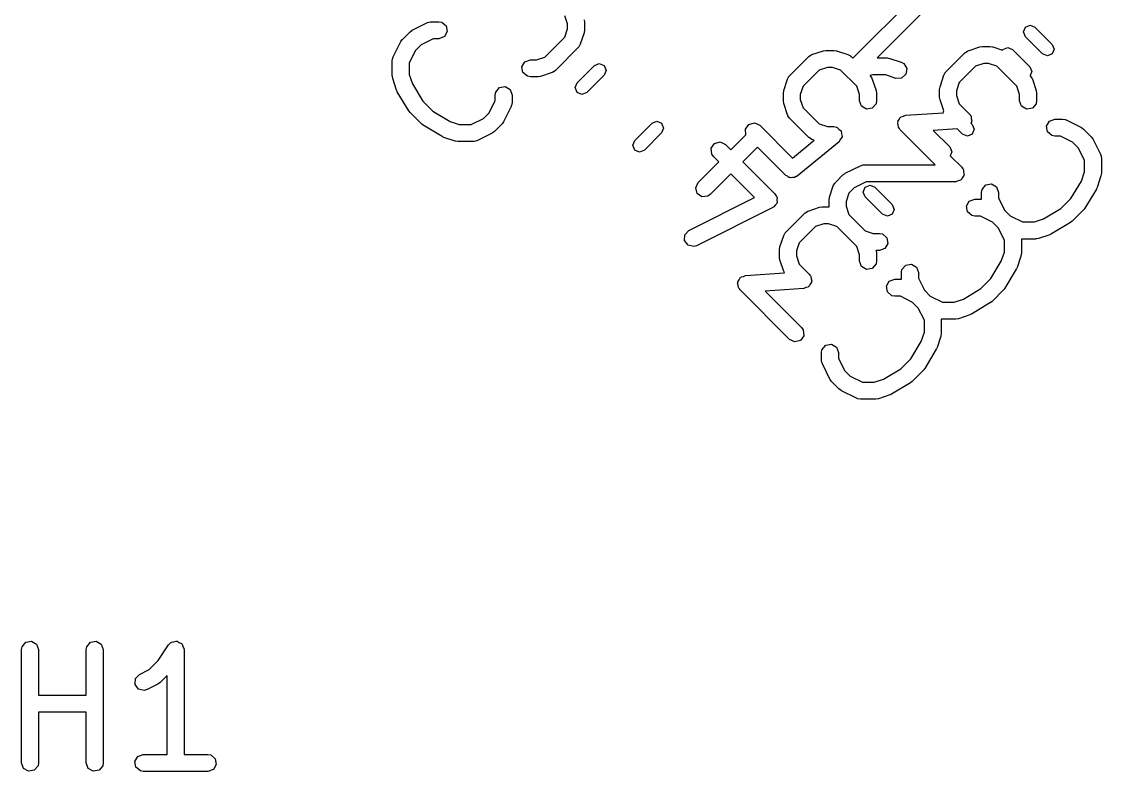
# Model space of a CAD drawing. Extents: x 0.8 to 14.9, y -4.7 to -0.5.
# Drawn here: x 0.8332 to 1.2088, y -4.1369 to -3.8763 of the extents above; entities that cross this region are included whole.
import ezdxf

# ---------------------------------------------------------------- set-up
doc = ezdxf.new("R2010")
doc.units = 0
doc.header["$MEASUREMENT"] = 0
doc.layers.add('BLACK', color=7, linetype='CONTINUOUS')

msp = doc.modelspace()

# ---------------------------------------------------------------- linework, layer by layer
at = {"layer": 'BLACK', "linetype": 'CONTINUOUS'}
for p, q in [((1.1223, -3.88907), (1.14596, -3.86541)), ((1.15014, -3.86959), (1.13075, -3.88897)), ((1.0231, -3.87713), (1.02215, -3.87427)), ((1.02886, -3.87572), (1.02899, -3.87659)), ((0.968292, -3.87987), (0.969015, -3.87936)), ((0.969015, -3.87936), (0.969059, -3.87931)), ((0.969059, -3.87931), (0.974362, -3.87666)), ((0.974362, -3.87666), (0.975345, -3.87637)), ((0.975345, -3.87637), (0.975516, -3.87641)), ((0.975516, -3.87641), (0.975682, -3.87635)), ((0.975682, -3.87635), (0.978334, -3.87635)), ((0.978334, -3.87635), (0.979343, -3.87653)), ((0.979343, -3.87653), (0.980891, -3.87783)), ((0.980891, -3.87783), (0.981241, -3.87982)), ((1.02215, -3.88168), (1.0231, -3.87882)), ((1.0231, -3.87882), (1.0231, -3.87713)), ((1.02901, -3.8793), (1.02886, -3.88017)), ((1.02899, -3.87659), (1.02901, -3.87665)), ((1.02901, -3.87665), (1.02901, -3.8793)), ((1.18163, -3.87991), (1.18232, -3.87824)), ((1.18232, -3.87824), (1.18399, -3.87754)), ((1.18399, -3.87754), (1.18566, -3.87824)), ((1.18566, -3.87824), (1.19166, -3.88424)), ((0.962436, -3.88859), (0.965087, -3.88328)), ((0.965087, -3.88328), (0.965613, -3.88258)), ((0.965613, -3.88258), (0.96564, -3.88252)), ((0.96564, -3.88252), (0.968292, -3.87987)), ((0.976379, -3.88226), (0.972129, -3.88438)), ((0.978334, -3.88226), (0.976379, -3.88226)), ((0.980232, -3.88156), (0.978334, -3.88226)), ((0.981241, -3.87982), (0.980232, -3.88156)), ((1.01518, -3.88865), (1.02215, -3.88168)), ((1.02886, -3.88024), (1.02753, -3.88421)), ((1.02886, -3.88017), (1.02886, -3.88024)), ((1.18232, -3.88158), (1.18163, -3.87991)), ((1.18832, -3.88758), (1.18232, -3.88158)), ((0.970155, -3.88635), (0.96803, -3.89061)), ((0.972129, -3.88438), (0.970155, -3.88635)), ((1.02682, -3.88537), (1.01887, -3.89332)), ((1.02689, -3.88521), (1.02682, -3.88537)), ((1.02704, -3.88512), (1.02689, -3.88521)), ((1.02753, -3.88421), (1.02704, -3.88512)), ((1.10811, -3.8878), (1.11209, -3.88647)), ((1.11209, -3.88647), (1.11296, -3.88634)), ((1.11296, -3.88634), (1.11302, -3.88632)), ((1.11302, -3.88632), (1.11567, -3.88632)), ((1.11567, -3.88632), (1.11654, -3.88647)), ((1.11654, -3.88647), (1.11661, -3.88647)), ((1.11661, -3.88647), (1.12058, -3.8878)), ((1.15468, -3.89381), (1.16131, -3.88718)), ((1.16131, -3.88718), (1.16215, -3.8866)), ((1.16215, -3.8866), (1.16232, -3.88658)), ((1.16232, -3.88658), (1.16246, -3.88647)), ((1.16246, -3.88647), (1.16644, -3.88515)), ((1.16644, -3.88515), (1.16731, -3.88502)), ((1.16731, -3.88502), (1.16737, -3.88499)), ((1.16737, -3.88499), (1.17002, -3.88499)), ((1.17002, -3.88499), (1.17089, -3.88515)), ((1.17089, -3.88515), (1.17096, -3.88515)), ((1.17096, -3.88515), (1.17441, -3.8863)), ((1.17441, -3.8863), (1.17453, -3.88603)), ((1.17453, -3.88603), (1.1762, -3.88534)), ((1.1762, -3.88534), (1.17787, -3.88603)), ((1.17787, -3.88603), (1.18387, -3.89204)), ((1.19166, -3.88424), (1.19236, -3.88591)), ((1.19236, -3.88591), (1.19166, -3.88758)), ((0.962124, -3.88991), (0.962302, -3.8889)), ((0.962124, -3.89521), (0.962124, -3.88991)), ((0.962302, -3.8889), (0.962416, -3.88876)), ((0.962416, -3.88876), (0.962436, -3.88859)), ((0.96803, -3.89061), (0.96803, -3.89473)), ((1.00724, -3.89205), (1.00825, -3.8903)), ((1.00825, -3.8903), (1.01015, -3.88961)), ((1.01015, -3.88961), (1.01232, -3.88961)), ((1.01232, -3.88961), (1.01518, -3.88865)), ((1.03243, -3.8916), (1.0341, -3.89091)), ((1.0341, -3.89091), (1.03577, -3.8916)), ((1.10033, -3.89514), (1.10696, -3.88851)), ((1.10696, -3.88851), (1.1078, -3.88792)), ((1.1078, -3.88792), (1.10797, -3.88791)), ((1.10797, -3.88791), (1.10811, -3.8878)), ((1.12058, -3.8878), (1.12148, -3.88828)), ((1.12148, -3.88828), (1.12158, -3.88843)), ((1.12158, -3.88843), (1.12174, -3.88851)), ((1.12174, -3.88851), (1.1223, -3.88907)), ((1.13075, -3.88897), (1.13423, -3.88897)), ((1.13423, -3.88897), (1.1351, -3.88912)), ((1.1351, -3.88912), (1.13516, -3.88912)), ((1.13516, -3.88912), (1.13914, -3.89045)), ((1.13914, -3.89045), (1.14004, -3.89094)), ((1.14004, -3.89094), (1.1411, -3.89266)), ((1.16785, -3.8909), (1.16499, -3.89185)), ((1.16954, -3.8909), (1.16785, -3.8909)), ((1.17241, -3.89185), (1.16954, -3.8909)), ((1.18999, -3.88827), (1.18832, -3.88758)), ((1.19166, -3.88758), (1.18999, -3.88827)), ((0.96803, -3.89473), (0.969101, -3.89795)), ((1.00759, -3.89404), (1.00724, -3.89205)), ((1.00914, -3.89533), (1.00759, -3.89404)), ((1.01771, -3.89403), (1.01373, -3.89536)), ((1.01785, -3.89393), (1.01771, -3.89403)), ((1.01803, -3.89391), (1.01785, -3.89393)), ((1.01887, -3.89332), (1.01803, -3.89391)), ((1.02642, -3.8976), (1.03243, -3.8916)), ((1.03577, -3.8916), (1.03646, -3.89327)), ((1.03646, -3.89327), (1.03577, -3.89494)), ((1.11064, -3.89318), (1.105, -3.89882)), ((1.1135, -3.89222), (1.11064, -3.89318)), ((1.11519, -3.89222), (1.1135, -3.89222)), ((1.11805, -3.89318), (1.11519, -3.89222)), ((1.1237, -3.89882), (1.11805, -3.89318)), ((1.1408, -3.89465), (1.13929, -3.89599)), ((1.1411, -3.89266), (1.1408, -3.89465)), ((1.15397, -3.89497), (1.15445, -3.89406)), ((1.15445, -3.89406), (1.1546, -3.89397)), ((1.1546, -3.89397), (1.15468, -3.89381)), ((1.16499, -3.89185), (1.15935, -3.8975)), ((1.17937, -3.89882), (1.17241, -3.89185)), ((1.18387, -3.89204), (1.18456, -3.89371)), ((1.18456, -3.89371), (1.18399, -3.89509)), ((0.962146, -3.89527), (0.962124, -3.89521)), ((0.962276, -3.89614), (0.962146, -3.89527)), ((0.963601, -3.90012), (0.962276, -3.89614)), ((0.969101, -3.89795), (0.972725, -3.90399)), ((1.01015, -3.89551), (1.00914, -3.89533)), ((1.0128, -3.89551), (1.01015, -3.89551)), ((1.01286, -3.89549), (1.0128, -3.89551)), ((1.01373, -3.89536), (1.01286, -3.89549)), ((1.02573, -3.89927), (1.02642, -3.8976)), ((1.03577, -3.89494), (1.02976, -3.90094)), ((1.09829, -3.90027), (1.09961, -3.89629)), ((1.09961, -3.89629), (1.1001, -3.89539)), ((1.1001, -3.89539), (1.10025, -3.8953)), ((1.10025, -3.8953), (1.10033, -3.89514)), ((1.12922, -3.89488), (1.12829, -3.89506)), ((1.12829, -3.89506), (1.12836, -3.89514)), ((1.12836, -3.89514), (1.12895, -3.89598)), ((1.12895, -3.89598), (1.12897, -3.89615)), ((1.12897, -3.89615), (1.12908, -3.89629)), ((1.12908, -3.89629), (1.1304, -3.90027)), ((1.13375, -3.89488), (1.12922, -3.89488)), ((1.13727, -3.89605), (1.13375, -3.89488)), ((1.13929, -3.89599), (1.13727, -3.89605)), ((1.15264, -3.89894), (1.15397, -3.89497)), ((1.15935, -3.8975), (1.15839, -3.90036)), ((1.18399, -3.89509), (1.18404, -3.89514)), ((1.18404, -3.89514), (1.18463, -3.89598)), ((1.18463, -3.89598), (1.18465, -3.89615)), ((1.18465, -3.89615), (1.18476, -3.89629)), ((1.18476, -3.89629), (1.18608, -3.90027)), ((0.963688, -3.90023), (0.963601, -3.90012)), ((0.963871, -3.90071), (0.963688, -3.90023)), ((0.967848, -3.90734), (0.963871, -3.90071)), ((0.997917, -3.90184), (0.998095, -3.90083)), ((0.997917, -3.90379), (0.997917, -3.90184)), ((0.998095, -3.90083), (0.999393, -3.89928)), ((0.999393, -3.89928), (1.00138, -3.89893)), ((1.00138, -3.89893), (1.00313, -3.89994)), ((1.00313, -3.89994), (1.00382, -3.90184)), ((1.00382, -3.90184), (1.00382, -3.90449)), ((1.02642, -3.90094), (1.02573, -3.89927)), ((1.02809, -3.90164), (1.02642, -3.90094)), ((1.02976, -3.90094), (1.02809, -3.90164)), ((1.09814, -3.9012), (1.09829, -3.90033)), ((1.09814, -3.90385), (1.09814, -3.9012)), ((1.09829, -3.90033), (1.09829, -3.90027)), ((1.105, -3.89882), (1.10404, -3.90168)), ((1.10404, -3.90168), (1.10404, -3.90337)), ((1.12465, -3.90168), (1.1237, -3.89882)), ((1.12465, -3.90385), (1.12465, -3.90168)), ((1.1304, -3.90027), (1.13053, -3.90114)), ((1.13053, -3.90114), (1.13056, -3.9012)), ((1.13056, -3.9012), (1.13056, -3.90385)), ((1.15249, -3.89988), (1.15264, -3.89901)), ((1.15249, -3.90253), (1.15249, -3.89988)), ((1.15264, -3.89901), (1.15264, -3.89894)), ((1.15839, -3.90036), (1.15839, -3.90205)), ((1.15839, -3.90205), (1.15935, -3.90491)), ((1.18033, -3.90168), (1.17937, -3.89882)), ((1.18033, -3.90385), (1.18033, -3.90168)), ((1.18608, -3.90027), (1.18621, -3.90114)), ((1.18621, -3.90114), (1.18623, -3.9012)), ((1.18623, -3.9012), (1.18623, -3.90385)), ((0.972725, -3.90399), (0.976187, -3.90745)), ((0.995792, -3.90804), (0.997917, -3.90379)), ((1.00351, -3.90581), (1.00086, -3.91111)), ((1.00353, -3.90564), (1.00351, -3.90581)), ((1.00364, -3.9055), (1.00353, -3.90564)), ((1.00382, -3.90449), (1.00364, -3.9055)), ((1.09816, -3.90391), (1.09814, -3.90385)), ((1.09829, -3.90479), (1.09816, -3.90391)), ((1.09961, -3.90876), (1.09829, -3.90479)), ((1.10404, -3.90337), (1.105, -3.90624)), ((1.12534, -3.90575), (1.12465, -3.90385)), ((1.12709, -3.90676), (1.12534, -3.90575)), ((1.13038, -3.90486), (1.12908, -3.90641)), ((1.13056, -3.90385), (1.13038, -3.90486)), ((1.15251, -3.90259), (1.15249, -3.90253)), ((1.15264, -3.90346), (1.15251, -3.90259)), ((1.15394, -3.90737), (1.15264, -3.90346)), ((1.15935, -3.90491), (1.16283, -3.90839)), ((1.18102, -3.90575), (1.18033, -3.90385)), ((1.18277, -3.90676), (1.18102, -3.90575)), ((1.18606, -3.90486), (1.18476, -3.90641)), ((1.18623, -3.90385), (1.18606, -3.90486)), ((0.967954, -3.90742), (0.967848, -3.90734)), ((0.968292, -3.9079), (0.967954, -3.90742)), ((0.972269, -3.91188), (0.968292, -3.9079)), ((0.976187, -3.90745), (0.982226, -3.91107)), ((0.993818, -3.91002), (0.995792, -3.90804)), ((1.09972, -3.9089), (1.09961, -3.90876)), ((1.09974, -3.90908), (1.09972, -3.9089)), ((1.10033, -3.90992), (1.09974, -3.90908)), ((1.105, -3.90624), (1.11064, -3.91188)), ((1.12908, -3.90641), (1.12709, -3.90676)), ((1.13846, -3.91039), (1.13882, -3.90968)), ((1.13882, -3.90968), (1.13903, -3.90958)), ((1.13903, -3.90958), (1.13917, -3.90939)), ((1.13917, -3.90939), (1.13994, -3.90918)), ((1.13994, -3.90918), (1.14066, -3.90886)), ((1.14066, -3.90886), (1.15389, -3.90798)), ((1.15379, -3.90775), (1.15394, -3.90737)), ((1.15389, -3.90798), (1.15379, -3.90775)), ((1.16283, -3.90839), (1.16309, -3.90876)), ((1.16309, -3.90876), (1.1632, -3.90884)), ((1.1632, -3.90884), (1.16323, -3.90896)), ((1.16323, -3.90896), (1.16342, -3.90923)), ((1.16342, -3.90923), (1.16349, -3.91003)), ((1.18476, -3.90641), (1.18277, -3.90676)), ((0.972392, -3.91194), (0.972269, -3.91188)), ((0.972837, -3.91232), (0.972392, -3.91194)), ((0.979466, -3.9163), (0.972837, -3.91232)), ((0.982226, -3.91107), (0.985441, -3.91214)), ((0.985441, -3.91214), (0.989567, -3.91214)), ((0.989567, -3.91214), (0.993818, -3.91002)), ((1.00031, -3.91188), (0.997655, -3.91453)), ((1.00033, -3.91182), (1.00031, -3.91188)), ((1.00086, -3.91111), (1.00033, -3.91182)), ((1.04647, -3.91765), (1.05247, -3.91164)), ((1.05247, -3.91164), (1.05414, -3.91095)), ((1.05414, -3.91095), (1.05581, -3.91164)), ((1.05581, -3.91164), (1.0565, -3.91331)), ((1.0565, -3.91331), (1.05581, -3.91498)), ((1.08498, -3.9137), (1.08614, -3.91204)), ((1.08614, -3.91204), (1.08809, -3.91152)), ((1.08809, -3.91152), (1.08992, -3.91237)), ((1.08992, -3.91237), (1.10129, -3.92374)), ((1.10696, -3.91655), (1.10033, -3.90992)), ((1.11064, -3.91188), (1.1135, -3.91283)), ((1.1135, -3.91283), (1.11567, -3.91283)), ((1.11567, -3.91283), (1.11668, -3.91301)), ((1.11668, -3.91301), (1.1167, -3.91302)), ((1.1167, -3.91302), (1.11672, -3.91302)), ((1.11672, -3.91302), (1.11747, -3.91367)), ((1.13792, -3.91149), (1.13803, -3.91128)), ((1.13811, -3.91226), (1.13792, -3.91149)), ((1.13801, -3.91104), (1.13846, -3.91039)), ((1.13803, -3.91128), (1.13801, -3.91104)), ((1.13818, -3.91306), (1.13811, -3.91226)), ((1.13838, -3.91333), (1.13818, -3.91306)), ((1.13841, -3.91345), (1.13838, -3.91333)), ((1.13852, -3.91353), (1.13841, -3.91345)), ((1.1636, -3.91125), (1.16335, -3.9116)), ((1.16335, -3.9116), (1.16383, -3.91208)), ((1.16349, -3.91003), (1.16368, -3.9108)), ((1.16368, -3.9108), (1.16358, -3.91101)), ((1.16358, -3.91101), (1.1636, -3.91125)), ((1.16383, -3.91208), (1.16452, -3.91375)), ((1.18965, -3.91262), (1.19066, -3.91087)), ((1.19, -3.91461), (1.18965, -3.91262)), ((1.19066, -3.91087), (1.19256, -3.91018)), ((1.19256, -3.91018), (1.19521, -3.91018)), ((1.19521, -3.91018), (1.19622, -3.91036)), ((1.19622, -3.91036), (1.19636, -3.91047)), ((1.19636, -3.91047), (1.19653, -3.91049)), ((1.19653, -3.91049), (1.20183, -3.91314)), ((1.20183, -3.91314), (1.20254, -3.91367)), ((0.979603, -3.91633), (0.979466, -3.9163)), ((0.980051, -3.91657), (0.979603, -3.91633)), ((0.984028, -3.9179), (0.980051, -3.91657)), ((0.996888, -3.91509), (0.991585, -3.91774)), ((0.996932, -3.91504), (0.996888, -3.91509)), ((0.997655, -3.91453), (0.996932, -3.91504)), ((1.05581, -3.91498), (1.04981, -3.92099)), ((1.07988, -3.92089), (1.08515, -3.91562)), ((1.08515, -3.91562), (1.08498, -3.9137)), ((1.10712, -3.91662), (1.10696, -3.91655)), ((1.10721, -3.91677), (1.10712, -3.91662)), ((1.10811, -3.91726), (1.10721, -3.91677)), ((1.10889, -3.91752), (1.10811, -3.91726)), ((1.11747, -3.91367), (1.11823, -3.91431)), ((1.11807, -3.91719), (1.11757, -3.91805)), ((1.11857, -3.91633), (1.11807, -3.91719)), ((1.11823, -3.91431), (1.11823, -3.91433)), ((1.11823, -3.91433), (1.11825, -3.91434)), ((1.11825, -3.91434), (1.11841, -3.91532)), ((1.11841, -3.91532), (1.11858, -3.9163)), ((1.11858, -3.9163), (1.11857, -3.91631)), ((1.11857, -3.91631), (1.11857, -3.91633)), ((1.13877, -3.9139), (1.13852, -3.91353)), ((1.15096, -3.92609), (1.13877, -3.9139)), ((1.15865, -3.91358), (1.1503, -3.91414)), ((1.1503, -3.91414), (1.15603, -3.91987)), ((1.16049, -3.91542), (1.15865, -3.91358)), ((1.16216, -3.91611), (1.16049, -3.91542)), ((1.16383, -3.91542), (1.16216, -3.91611)), ((1.16452, -3.91375), (1.16383, -3.91542)), ((1.19155, -3.91591), (1.19, -3.91461)), ((1.19256, -3.91609), (1.19155, -3.91591)), ((1.19451, -3.91609), (1.19256, -3.91609)), ((1.19877, -3.91821), (1.19451, -3.91609)), ((1.20254, -3.91367), (1.2026, -3.9137)), ((1.2026, -3.9137), (1.20525, -3.91635)), ((1.20525, -3.91635), (1.20576, -3.91707)), ((1.20576, -3.91707), (1.20581, -3.91712)), ((1.20581, -3.91712), (1.20846, -3.92242)), ((0.984092, -3.9179), (0.984028, -3.9179)), ((0.984962, -3.91805), (0.984092, -3.9179)), ((0.990264, -3.91805), (0.984962, -3.91805)), ((0.99043, -3.91799), (0.990264, -3.91805)), ((0.990602, -3.91803), (0.99043, -3.91799)), ((0.991585, -3.91774), (0.990602, -3.91803)), ((1.04577, -3.91932), (1.04647, -3.91765)), ((1.04647, -3.92099), (1.04577, -3.91932)), ((1.04814, -3.92168), (1.04647, -3.92099)), ((1.04981, -3.92099), (1.04814, -3.92168)), ((1.07305, -3.92032), (1.07421, -3.91867)), ((1.07323, -3.92234), (1.07305, -3.92032)), ((1.07421, -3.91867), (1.07616, -3.91815)), ((1.07616, -3.91815), (1.07799, -3.919)), ((1.07799, -3.919), (1.07988, -3.92089)), ((1.08916, -3.91996), (1.08405, -3.92506)), ((1.099, -3.9298), (1.08916, -3.91996)), ((1.10129, -3.92374), (1.10889, -3.91752)), ((1.11754, -3.91807), (1.10296, -3.93)), ((1.11755, -3.91805), (1.11754, -3.91807)), ((1.11757, -3.91805), (1.11755, -3.91805)), ((1.15603, -3.91987), (1.15672, -3.92154)), ((1.20074, -3.92019), (1.19877, -3.91821)), ((1.20286, -3.92444), (1.20074, -3.92019)), ((1.07381, -3.92318), (1.07323, -3.92234)), ((1.0757, -3.92506), (1.07381, -3.92318)), ((1.15672, -3.92154), (1.15615, -3.92292)), ((1.15615, -3.92292), (1.16018, -3.92695)), ((1.20286, -3.92856), (1.20286, -3.92444)), ((1.20846, -3.92242), (1.20875, -3.9234)), ((1.20875, -3.9234), (1.20871, -3.92357)), ((1.20871, -3.92357), (1.20877, -3.92374)), ((1.20877, -3.92374), (1.20877, -3.92904)), ((1.06851, -3.93226), (1.0757, -3.92506)), ((1.08405, -3.92506), (1.09522, -3.93623)), ((1.11965, -3.92905), (1.12496, -3.9264)), ((1.12496, -3.9264), (1.12594, -3.92611)), ((1.12594, -3.92611), (1.12611, -3.92615)), ((1.12611, -3.92615), (1.12628, -3.92609)), ((1.12628, -3.92609), (1.15096, -3.92609)), ((1.16018, -3.92695), (1.16055, -3.92748)), ((1.16055, -3.92748), (1.16065, -3.92757)), ((1.16065, -3.92757), (1.16066, -3.92764)), ((1.16066, -3.92764), (1.16077, -3.92779)), ((1.16077, -3.92779), (1.16085, -3.92868)), ((1.06766, -3.93409), (1.06851, -3.93226)), ((1.07988, -3.92924), (1.07269, -3.93643)), ((1.08815, -3.93751), (1.07988, -3.92924)), ((1.09957, -3.93007), (1.099, -3.9298)), ((1.10005, -3.93048), (1.09957, -3.93007)), ((1.10046, -3.93048), (1.10005, -3.93048)), ((1.10083, -3.93066), (1.10046, -3.93048)), ((1.10144, -3.9305), (1.10083, -3.93066)), ((1.10206, -3.9305), (1.10144, -3.9305)), ((1.10266, -3.93017), (1.10206, -3.9305)), ((1.10278, -3.93013), (1.10266, -3.93017)), ((1.10282, -3.93008), (1.10278, -3.93013)), ((1.10296, -3.93), (1.10282, -3.93008)), ((1.11616, -3.93242), (1.11624, -3.93226)), ((1.11624, -3.93226), (1.11889, -3.92961)), ((1.11889, -3.92961), (1.11961, -3.9291)), ((1.11961, -3.9291), (1.11965, -3.92905)), ((1.12697, -3.93199), (1.12272, -3.93412)), ((1.15809, -3.93199), (1.12697, -3.93199)), ((1.15893, -3.93169), (1.15809, -3.93199)), ((1.15979, -3.93146), (1.15893, -3.93169)), ((1.15986, -3.93135), (1.15979, -3.93146)), ((1.15999, -3.9313), (1.15986, -3.93135)), ((1.16043, -3.93054), (1.15999, -3.9313)), ((1.16095, -3.92981), (1.16043, -3.93054)), ((1.16085, -3.92868), (1.161, -3.92955)), ((1.161, -3.92955), (1.16093, -3.92967)), ((1.16093, -3.92967), (1.16095, -3.92981)), ((1.19817, -3.93782), (1.20179, -3.93178)), ((1.20179, -3.93178), (1.20286, -3.92856)), ((1.20862, -3.92998), (1.20729, -3.93395)), ((1.20877, -3.92904), (1.20862, -3.92991)), ((1.20862, -3.92991), (1.20862, -3.92998)), ((1.06818, -3.93604), (1.06766, -3.93409)), ((1.06984, -3.9372), (1.06818, -3.93604)), ((1.1142, -3.93739), (1.11552, -3.93341)), ((1.11552, -3.93341), (1.11601, -3.93251)), ((1.11601, -3.93251), (1.11616, -3.93242)), ((1.1209, -3.93594), (1.11995, -3.9388)), ((1.12272, -3.93412), (1.1209, -3.93594)), ((1.12595, -3.93558), (1.12664, -3.93391)), ((1.12664, -3.93725), (1.12595, -3.93558)), ((1.12664, -3.93391), (1.12831, -3.93322)), ((1.12831, -3.93322), (1.12998, -3.93391)), ((1.12998, -3.93391), (1.13599, -3.93992)), ((1.16707, -3.93567), (1.16725, -3.93466)), ((1.16707, -3.93802), (1.16707, -3.93567)), ((1.16725, -3.93466), (1.16855, -3.93311)), ((1.16855, -3.93311), (1.17054, -3.93276)), ((1.17054, -3.93276), (1.17229, -3.93377)), ((1.17229, -3.93377), (1.17298, -3.93567)), ((1.17298, -3.93567), (1.17298, -3.93762)), ((1.20702, -3.93454), (1.20305, -3.94117)), ((1.20705, -3.9344), (1.20702, -3.93454)), ((1.20729, -3.93395), (1.20705, -3.9344)), ((1.0653, -3.94894), (1.08815, -3.93751)), ((1.07185, -3.93702), (1.06984, -3.9372)), ((1.07269, -3.93643), (1.07185, -3.93702)), ((1.09522, -3.93623), (1.09581, -3.93707)), ((1.09584, -3.9395), (1.09529, -3.94008)), ((1.09581, -3.93707), (1.09583, -3.9373)), ((1.09583, -3.9373), (1.09597, -3.93748)), ((1.09586, -3.93927), (1.09584, -3.9395)), ((1.09599, -3.93909), (1.09586, -3.93927)), ((1.09597, -3.93748), (1.09592, -3.93828)), ((1.09592, -3.93828), (1.09599, -3.93909)), ((1.11404, -3.93832), (1.1142, -3.93745)), ((1.11404, -3.94067), (1.11404, -3.93832)), ((1.1142, -3.93745), (1.1142, -3.93739)), ((1.11995, -3.9388), (1.11995, -3.94049)), ((1.13265, -3.94326), (1.12664, -3.93725)), ((1.16181, -3.94046), (1.16282, -3.93871)), ((1.16282, -3.93871), (1.16472, -3.93802)), ((1.16472, -3.93802), (1.16707, -3.93802)), ((1.17298, -3.93762), (1.1751, -3.94187)), ((1.19471, -3.94128), (1.19817, -3.93782)), ((1.09446, -3.94096), (1.06794, -3.95422)), ((1.09461, -3.9408), (1.09446, -3.94096)), ((1.09483, -3.94074), (1.09461, -3.9408)), ((1.09529, -3.94008), (1.09483, -3.94074)), ((1.099, -3.94949), (1.10563, -3.94286)), ((1.10563, -3.94286), (1.10647, -3.94227)), ((1.10647, -3.94227), (1.10665, -3.94226)), ((1.10665, -3.94226), (1.10678, -3.94215)), ((1.10678, -3.94215), (1.11076, -3.94082)), ((1.11076, -3.94082), (1.11163, -3.94069)), ((1.11163, -3.94069), (1.11169, -3.94067)), ((1.11169, -3.94067), (1.11404, -3.94067)), ((1.11995, -3.94049), (1.1209, -3.94335)), ((1.1209, -3.94335), (1.12655, -3.949)), ((1.13432, -3.94395), (1.13265, -3.94326)), ((1.13599, -3.94326), (1.13432, -3.94395)), ((1.13599, -3.93992), (1.13668, -3.94159)), ((1.13668, -3.94159), (1.13599, -3.94326)), ((1.16216, -3.94245), (1.16181, -3.94046)), ((1.16371, -3.94375), (1.16216, -3.94245)), ((1.1751, -3.94187), (1.17708, -3.94385)), ((1.18867, -3.9449), (1.19471, -3.94128)), ((1.2026, -3.94173), (1.19863, -3.94571)), ((1.20266, -3.94161), (1.2026, -3.94173)), ((1.20305, -3.94117), (1.20266, -3.94161)), ((1.11217, -3.94658), (1.10931, -3.94753)), ((1.11387, -3.94658), (1.11217, -3.94658)), ((1.11673, -3.94753), (1.11387, -3.94658)), ((1.16472, -3.94393), (1.16371, -3.94375)), ((1.16668, -3.94393), (1.16472, -3.94393)), ((1.17093, -3.94605), (1.16668, -3.94393)), ((1.1729, -3.94802), (1.17093, -3.94605)), ((1.17708, -3.94385), (1.18133, -3.94597)), ((1.18133, -3.94597), (1.18545, -3.94597)), ((1.18545, -3.94597), (1.18867, -3.9449)), ((1.19806, -3.94616), (1.19143, -3.95013)), ((1.19814, -3.94605), (1.19806, -3.94616)), ((1.19863, -3.94571), (1.19814, -3.94605)), ((1.06379, -3.95242), (1.06391, -3.9504)), ((1.06391, -3.9504), (1.0653, -3.94894)), ((1.09696, -3.95462), (1.09829, -3.95064)), ((1.09829, -3.95064), (1.09878, -3.94974)), ((1.09878, -3.94974), (1.09893, -3.94965)), ((1.09893, -3.94965), (1.099, -3.94949)), ((1.10931, -3.94753), (1.10367, -3.95317)), ((1.1237, -3.9545), (1.11673, -3.94753)), ((1.12655, -3.949), (1.12941, -3.94995)), ((1.12941, -3.94995), (1.13158, -3.94995)), ((1.13158, -3.94995), (1.13259, -3.95013)), ((1.13259, -3.95013), (1.13414, -3.95143)), ((1.17503, -3.95227), (1.1729, -3.94802)), ((1.19084, -3.9504), (1.18687, -3.95173)), ((1.19095, -3.95032), (1.19084, -3.9504)), ((1.19143, -3.95013), (1.19095, -3.95032)), ((1.065, -3.95404), (1.06379, -3.95242)), ((1.06696, -3.95451), (1.065, -3.95404)), ((1.06794, -3.95422), (1.06696, -3.95451)), ((1.09681, -3.95555), (1.09696, -3.95469)), ((1.09696, -3.95469), (1.09696, -3.95462)), ((1.10367, -3.95317), (1.10272, -3.95603)), ((1.12465, -3.95736), (1.1237, -3.9545)), ((1.13449, -3.95342), (1.13348, -3.95517)), ((1.13414, -3.95143), (1.13449, -3.95342)), ((1.17503, -3.9564), (1.17503, -3.95227)), ((1.18593, -3.95188), (1.18093, -3.95188)), ((1.18093, -3.95188), (1.18093, -3.95688)), ((1.18599, -3.95186), (1.18593, -3.95188)), ((1.18687, -3.95173), (1.18599, -3.95186)), ((1.09681, -3.95821), (1.09681, -3.95555)), ((1.09683, -3.95827), (1.09681, -3.95821)), ((1.09696, -3.95914), (1.09683, -3.95827)), ((1.10272, -3.95603), (1.10272, -3.95773)), ((1.10272, -3.95773), (1.10367, -3.96059)), ((1.12465, -3.95953), (1.12465, -3.95736)), ((1.13158, -3.95586), (1.13037, -3.95586)), ((1.13037, -3.95586), (1.1304, -3.95595)), ((1.1304, -3.95595), (1.13053, -3.95682)), ((1.13053, -3.95682), (1.13056, -3.95688)), ((1.13056, -3.95688), (1.13056, -3.95953)), ((1.13348, -3.95517), (1.13158, -3.95586)), ((1.17395, -3.95962), (1.17503, -3.9564)), ((1.18078, -3.95781), (1.17945, -3.96179)), ((1.18093, -3.95688), (1.18078, -3.95775)), ((1.18078, -3.95775), (1.18078, -3.95781)), ((1.09829, -3.96312), (1.09696, -3.95914)), ((1.10367, -3.96059), (1.10715, -3.96407)), ((1.12534, -3.96143), (1.12465, -3.95953)), ((1.12709, -3.96244), (1.12534, -3.96143)), ((1.12908, -3.96209), (1.12709, -3.96244)), ((1.13038, -3.96054), (1.12908, -3.96209)), ((1.13056, -3.95953), (1.13038, -3.96054)), ((1.13941, -3.9625), (1.14071, -3.96095)), ((1.14071, -3.96095), (1.1427, -3.9606)), ((1.1427, -3.9606), (1.14445, -3.96161)), ((1.14445, -3.96161), (1.14514, -3.96351)), ((1.17033, -3.96565), (1.17395, -3.95962)), ((1.17921, -3.96224), (1.17918, -3.96238)), ((1.17945, -3.96179), (1.17921, -3.96224)), ((1.08233, -3.96672), (1.08279, -3.96607)), ((1.08279, -3.96607), (1.08314, -3.96536)), ((1.08314, -3.96536), (1.08335, -3.96526)), ((1.08335, -3.96526), (1.08349, -3.96507)), ((1.08349, -3.96507), (1.08426, -3.96486)), ((1.08426, -3.96486), (1.08499, -3.96454)), ((1.08499, -3.96454), (1.09856, -3.96363)), ((1.0984, -3.96326), (1.09829, -3.96312)), ((1.09841, -3.96343), (1.0984, -3.96326)), ((1.09856, -3.96363), (1.09841, -3.96343)), ((1.10715, -3.96407), (1.10741, -3.96444)), ((1.10741, -3.96444), (1.10752, -3.96452)), ((1.10752, -3.96452), (1.10755, -3.96464)), ((1.10755, -3.96464), (1.10774, -3.96491)), ((1.10774, -3.96491), (1.10781, -3.96571)), ((1.10781, -3.96571), (1.108, -3.96648)), ((1.13498, -3.96655), (1.13688, -3.96586)), ((1.13688, -3.96586), (1.13923, -3.96586)), ((1.13923, -3.96351), (1.13941, -3.9625)), ((1.13923, -3.96586), (1.13923, -3.96351)), ((1.14514, -3.96351), (1.14514, -3.96546)), ((1.14514, -3.96546), (1.14726, -3.96971)), ((1.16687, -3.96912), (1.17033, -3.96565)), ((1.17918, -3.96238), (1.17521, -3.969)), ((1.08225, -3.96717), (1.08235, -3.96696)), ((1.08244, -3.96794), (1.08225, -3.96717)), ((1.08235, -3.96696), (1.08233, -3.96672)), ((1.08251, -3.96873), (1.08244, -3.96794)), ((1.0827, -3.96901), (1.08251, -3.96873)), ((1.08273, -3.96913), (1.0827, -3.96901)), ((1.08284, -3.96921), (1.08273, -3.96913)), ((1.08309, -3.96957), (1.08284, -3.96921)), ((1.10033, -3.98681), (1.08309, -3.96957)), ((1.10526, -3.96911), (1.09187, -3.97)), ((1.10599, -3.96878), (1.10526, -3.96911)), ((1.10676, -3.96858), (1.10599, -3.96878)), ((1.1069, -3.96839), (1.10676, -3.96858)), ((1.10711, -3.96829), (1.1069, -3.96839)), ((1.10746, -3.96758), (1.10711, -3.96829)), ((1.10792, -3.96692), (1.10746, -3.96758)), ((1.108, -3.96648), (1.1079, -3.96669)), ((1.1079, -3.96669), (1.10792, -3.96692)), ((1.13397, -3.9683), (1.13498, -3.96655)), ((1.13433, -3.97029), (1.13397, -3.9683)), ((1.14726, -3.96971), (1.14924, -3.97169)), ((1.16083, -3.97274), (1.16687, -3.96912)), ((1.17476, -3.96957), (1.17079, -3.97355)), ((1.17482, -3.96945), (1.17476, -3.96957)), ((1.17521, -3.969), (1.17482, -3.96945)), ((1.09187, -3.97), (1.1045, -3.98263)), ((1.13587, -3.97159), (1.13433, -3.97029)), ((1.13688, -3.97176), (1.13587, -3.97159)), ((1.13884, -3.97176), (1.13688, -3.97176)), ((1.14309, -3.97389), (1.13884, -3.97176)), ((1.14924, -3.97169), (1.15349, -3.97381)), ((1.15761, -3.97381), (1.16083, -3.97274)), ((1.17079, -3.97355), (1.1703, -3.97389)), ((1.14506, -3.97586), (1.14309, -3.97389)), ((1.14719, -3.98011), (1.14506, -3.97586)), ((1.15349, -3.97381), (1.15761, -3.97381)), ((1.17022, -3.97399), (1.16359, -3.97797)), ((1.1703, -3.97389), (1.17022, -3.97399)), ((1.14719, -3.98424), (1.14719, -3.98011)), ((1.15809, -3.97972), (1.15309, -3.97972)), ((1.15309, -3.97972), (1.15309, -3.98472)), ((1.15815, -3.9797), (1.15809, -3.97972)), ((1.15903, -3.97957), (1.15815, -3.9797)), ((1.163, -3.97824), (1.15903, -3.97957)), ((1.16311, -3.97815), (1.163, -3.97824)), ((1.16359, -3.97797), (1.16311, -3.97815)), ((1.1045, -3.98263), (1.10509, -3.98347)), ((1.10509, -3.98347), (1.10527, -3.98548)), ((1.14611, -3.98745), (1.14719, -3.98424)), ((1.15309, -3.98472), (1.15294, -3.98559)), ((1.10216, -3.98766), (1.10033, -3.98681)), ((1.10411, -3.98714), (1.10216, -3.98766)), ((1.10527, -3.98548), (1.10411, -3.98714)), ((1.11287, -3.98879), (1.11486, -3.98844)), ((1.11486, -3.98844), (1.11661, -3.98945)), ((1.14249, -3.99349), (1.14611, -3.98745)), ((1.15294, -3.98565), (1.15161, -3.98963)), ((1.15294, -3.98559), (1.15294, -3.98565)), ((1.11139, -3.99135), (1.11157, -3.99034)), ((1.11139, -3.994), (1.11139, -3.99135)), ((1.11157, -3.99034), (1.11287, -3.98879)), ((1.11661, -3.98945), (1.1173, -3.99135)), ((1.1173, -3.99135), (1.1173, -3.9933)), ((1.15135, -3.99022), (1.14737, -3.99684)), ((1.15137, -3.99008), (1.15135, -3.99022)), ((1.15161, -3.98963), (1.15137, -3.99008)), ((1.11145, -3.99416), (1.11139, -3.994)), ((1.11141, -3.99434), (1.11145, -3.99416)), ((1.11171, -3.99532), (1.11141, -3.99434)), ((1.11436, -4.00062), (1.11171, -3.99532)), ((1.1173, -3.9933), (1.11942, -3.99755)), ((1.13903, -3.99696), (1.14249, -3.99349)), ((1.11942, -3.99755), (1.1214, -3.99953)), ((1.1214, -3.99953), (1.12565, -4.00165)), ((1.13299, -4.00058), (1.13903, -3.99696)), ((1.14692, -3.99741), (1.14295, -4.00139)), ((1.14698, -3.99729), (1.14692, -3.99741)), ((1.14737, -3.99684), (1.14698, -3.99729)), ((1.1144, -4.00067), (1.11436, -4.00062)), ((1.11491, -4.00139), (1.1144, -4.00067)), ((1.11756, -4.00404), (1.11491, -4.00139)), ((1.12565, -4.00165), (1.12977, -4.00165)), ((1.12977, -4.00165), (1.13299, -4.00058)), ((1.14238, -4.00183), (1.13575, -4.00581)), ((1.14246, -4.00173), (1.14238, -4.00183)), ((1.14295, -4.00139), (1.14246, -4.00173)), ((1.11762, -4.00407), (1.11756, -4.00404)), ((1.11833, -4.00459), (1.11762, -4.00407)), ((1.12363, -4.00725), (1.11833, -4.00459)), ((1.12381, -4.00727), (1.12363, -4.00725)), ((1.12394, -4.00738), (1.12381, -4.00727)), ((1.12495, -4.00756), (1.12394, -4.00738)), ((1.13516, -4.00608), (1.13119, -4.00741)), ((1.13527, -4.00599), (1.13516, -4.00608)), ((1.13575, -4.00581), (1.13527, -4.00599)), ((1.13025, -4.00756), (1.12495, -4.00756)), ((1.13031, -4.00753), (1.13025, -4.00756)), ((1.13119, -4.00741), (1.13031, -4.00753)), ((0.833193, -4.09458), (0.833371, -4.09357)), ((0.833371, -4.09357), (0.834669, -4.09202)), ((0.834669, -4.09202), (0.836658, -4.09167)), ((0.836658, -4.09167), (0.838407, -4.09268)), ((0.838407, -4.09268), (0.839098, -4.09458)), ((0.85569, -4.09458), (0.855868, -4.09357)), ((0.855868, -4.09357), (0.857166, -4.09202)), ((0.857166, -4.09202), (0.859155, -4.09167)), ((0.859155, -4.09167), (0.860905, -4.09268)), ((0.860905, -4.09268), (0.861595, -4.09458)), ((0.88072, -4.09833), (0.884307, -4.09294)), ((0.884307, -4.09294), (0.885016, -4.0922)), ((0.885016, -4.0922), (0.885179, -4.09215)), ((0.885179, -4.09215), (0.885288, -4.09202)), ((0.885288, -4.09202), (0.886132, -4.09188)), ((0.886132, -4.09188), (0.886954, -4.09164)), ((0.886954, -4.09164), (0.88711, -4.0917)), ((0.88711, -4.0917), (0.887277, -4.09167)), ((0.887277, -4.09167), (0.888019, -4.0921)), ((0.888019, -4.0921), (0.888804, -4.09245)), ((0.888804, -4.09245), (0.888879, -4.0926)), ((0.888879, -4.0926), (0.889026, -4.09268)), ((0.889026, -4.09268), (0.889319, -4.09349)), ((0.889319, -4.09349), (0.889699, -4.09426)), ((0.833193, -4.13395), (0.833193, -4.09458)), ((0.839098, -4.09458), (0.839098, -4.11038)), ((0.85569, -4.11038), (0.85569, -4.09458)), ((0.861595, -4.09458), (0.861595, -4.13395)), ((0.889699, -4.09426), (0.889659, -4.09442)), ((0.889659, -4.09442), (0.889717, -4.09458)), ((0.889717, -4.09458), (0.889717, -4.131)), ((0.877516, -4.10153), (0.88072, -4.09833)), ((0.872685, -4.10667), (0.872806, -4.10466)), ((0.872806, -4.10466), (0.874195, -4.10319)), ((0.874195, -4.10319), (0.877516, -4.10153)), ((0.883811, -4.10359), (0.881353, -4.10604)), ((0.883811, -4.131), (0.883811, -4.10359)), ((0.873889, -4.10829), (0.872685, -4.10667)), ((0.875853, -4.10876), (0.873889, -4.10829)), ((0.876836, -4.10847), (0.875853, -4.10876)), ((0.880586, -4.1066), (0.876836, -4.10847)), ((0.88063, -4.10655), (0.880586, -4.1066)), ((0.881353, -4.10604), (0.88063, -4.10655)), ((0.839098, -4.11038), (0.85569, -4.11038)), ((0.85569, -4.11628), (0.839098, -4.11628)), ((0.839098, -4.11628), (0.839098, -4.13395)), ((0.85569, -4.13395), (0.85569, -4.11628)), ((0.873618, -4.13169), (0.875516, -4.131)), ((0.875516, -4.131), (0.883811, -4.131)), ((0.889717, -4.131), (0.898013, -4.131)), ((0.898013, -4.131), (0.899023, -4.13118)), ((0.899023, -4.13118), (0.90057, -4.13248)), ((0.833884, -4.13585), (0.833193, -4.13395)), ((0.83892, -4.13496), (0.837622, -4.13651)), ((0.839098, -4.13395), (0.83892, -4.13496)), ((0.856381, -4.13585), (0.85569, -4.13395)), ((0.861417, -4.13496), (0.860119, -4.13651)), ((0.861595, -4.13395), (0.861417, -4.13496)), ((0.872608, -4.13344), (0.873618, -4.13169)), ((0.872958, -4.13543), (0.872608, -4.13344)), ((0.900921, -4.13446), (0.899911, -4.13621)), ((0.90057, -4.13248), (0.900921, -4.13446)), ((0.835633, -4.13686), (0.833884, -4.13585)), ((0.837622, -4.13651), (0.835633, -4.13686)), ((0.85813, -4.13686), (0.856381, -4.13585)), ((0.860119, -4.13651), (0.85813, -4.13686)), ((0.874506, -4.13673), (0.872958, -4.13543)), ((0.875516, -4.1369), (0.874506, -4.13673)), ((0.898013, -4.1369), (0.875516, -4.1369)), ((0.899911, -4.13621), (0.898013, -4.1369))]:
    msp.add_line(p, q, dxfattribs=at)

doc.saveas('drawing.dxf')
